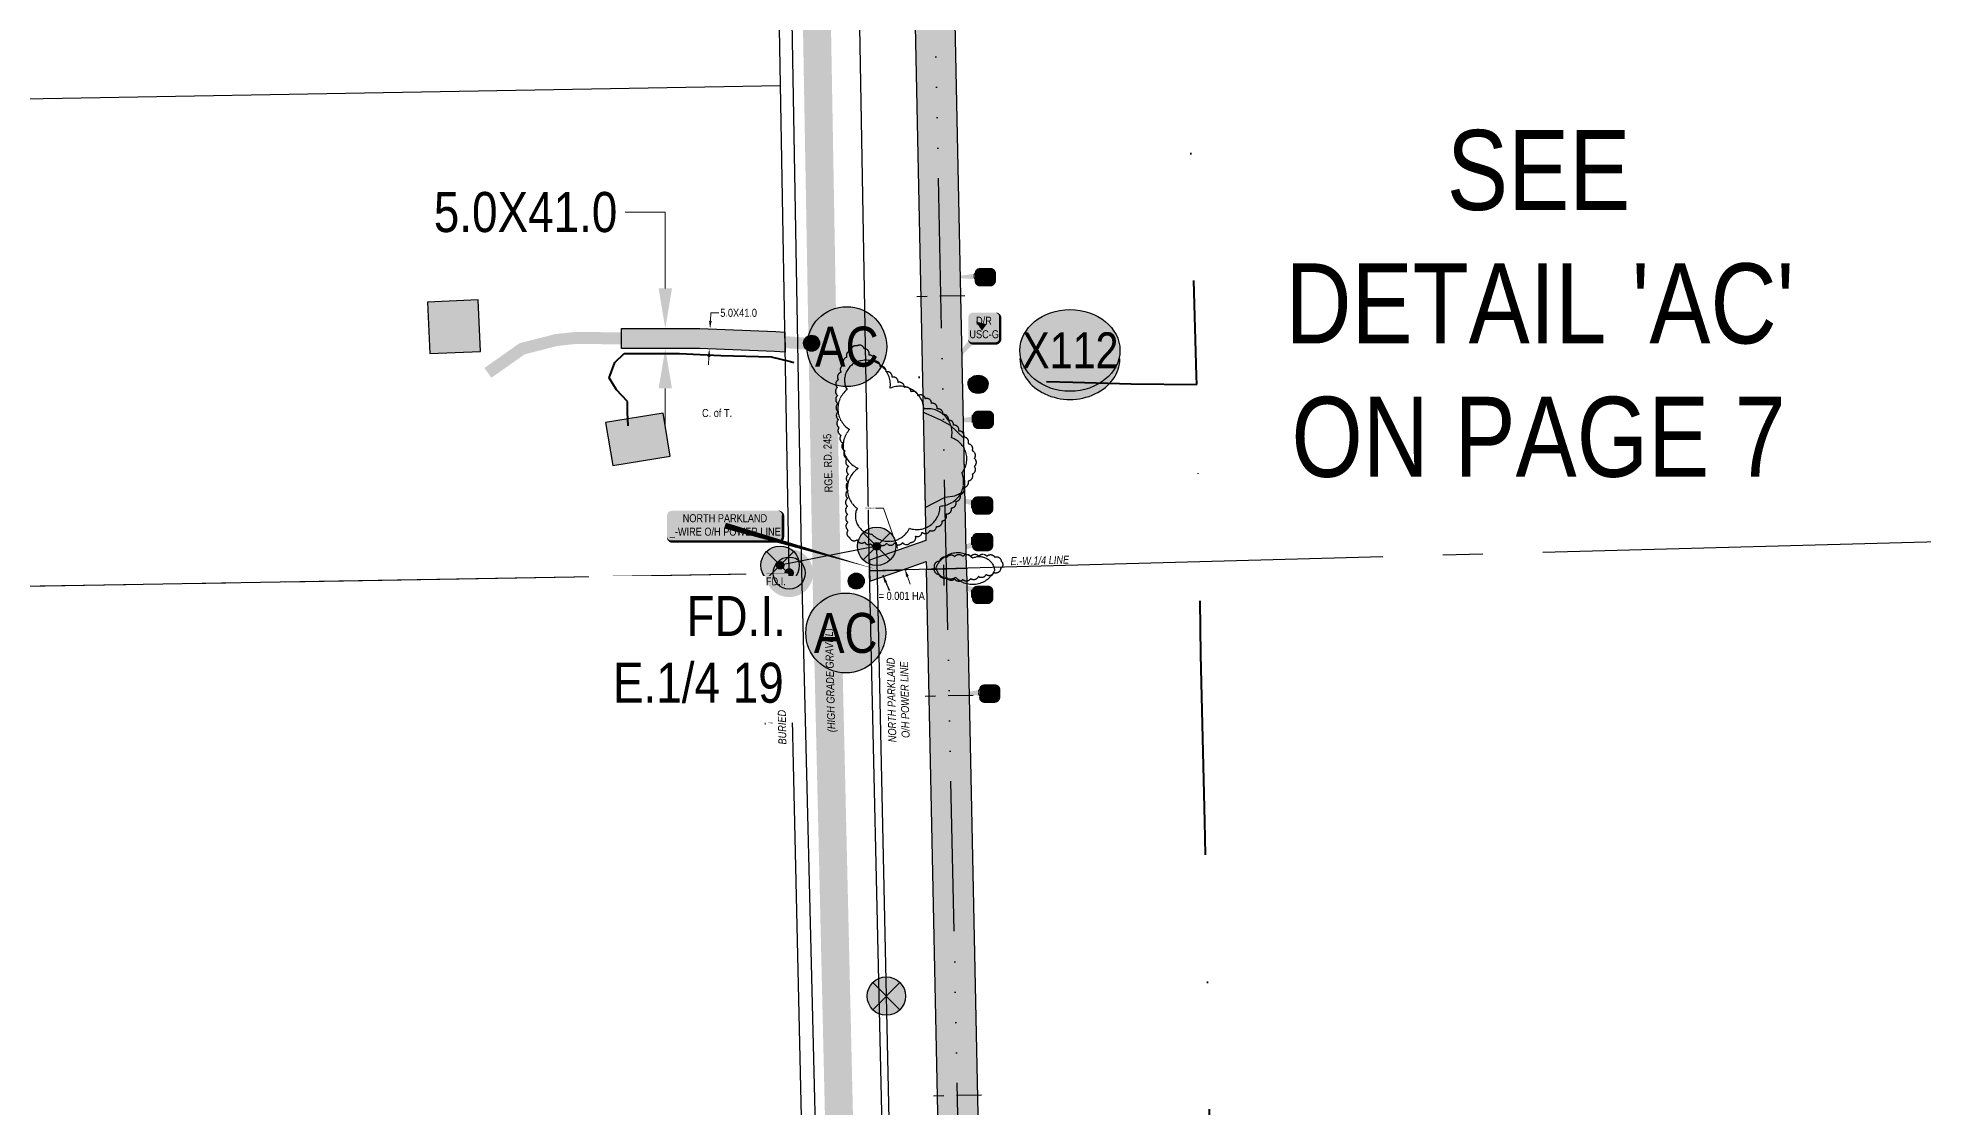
# Model space of a CAD drawing. Extents: x 88833 to 97610, y 5963373 to 5974710.
# Drawn here: x 95418.9 to 95890, y 5965783.2 to 5966050.5 of the extents above; entities that cross this region are included whole.
import ezdxf
from ezdxf.enums import TextEntityAlignment as Align

# ---------------------------------------------------------------- set-up
doc = ezdxf.new("R2010")
doc.units = 0
doc.header["$LTSCALE"] = 5
doc.header["$PDSIZE"] = 5
for name, pattern in [('0', [1, 1, 0]), ('COOP2', [10, 5, -1, 0, -1, 0, -1, 0, -1, 0, -1]), ('DASHDOT', [25.4, 12.7, -6.35, 0, -6.35]), ('foc-QUARTERLINE', [33, 25, -3, 2, -3]), ('foc-TIELINE', [1.875, 1.25, -0.625])]:
    doc.linetypes.add(name, pattern=pattern)
doc.layers.get('Defpoints').update_dxf_attribs({"color": 9})
for name, color, linetype in [('AS-POWER', 104, 'foc-POWER'), ('AS-POWER-EXISTING-PP', 72, 'Continuous'), ('AS-POWER-EXISTING-PP-1000', 72, 'Continuous'), ('AS-POWER-T-1000', 104, 'Continuous'), ('AS-RESIDENCE', 14, 'Continuous'), ('AS-ROADS', 254, 'Continuous'), ('AS-TELEPHONE', 224, 'foc-TEL'), ('AS-TELEPHONE-T-1000', 224, 'Continuous'), ('CG-NOTES', 7, 'Continuous'), ('CG-NOTES-1000', 7, 'Continuous'), ('DETAIL-T', 7, 'Continuous'), ('L-MON', 1, 'Continuous'), ('L-MON-1000', 1, 'Continuous'), ('L-MON-T-1000', 1, 'Continuous'), ('L-QSEC', 8, 'foc-QUARTERLINE'), ('L-QSEC-1000', 8, 'foc-QUARTERLINE'), ('L-ROAD-T-1000', 7, 'Continuous'), ('L-SEC', 7, 'Continuous'), ('L-TITLEDB', 4, 'Continuous'), ('L-TITLEDB-T-1000', 4, 'Continuous'), ('P-APEX RECON PAY ITEMS-1000', 240, 'Continuous'), ('P-APEX RECON-10m BUFFER', 51, 'COOP2'), ('P-APEX RECON-URBAN', 30, 'COOP2'), ('P-APEX RECON-WORK AREA', 104, 'Continuous'), ('P-BUFFER-PURPLE', 187, 'foc-TIELINE'), ('P-CROSSINGS', 250, 'Continuous'), ('P-CROSSINGS-1000', 250, 'Continuous'), ('T-BUSH', 110, '0'), ('T-BUSH-1000', 110, '0')]:
    doc.layers.add(name, color=color, linetype=linetype)
for name, color, linetype, lineweight in [('AS-RECON EXISTING', 151, 'DASHDOT', 40), ('P-APEX RECON-TWS-T', 104, 'Continuous', 9), ('P-APEX RECON-TWS-T-1000', 104, 'Continuous', 9), ('T-TEXT-1000', 48, 'Continuous', 18)]:
    doc.layers.add(name, color=color, linetype=linetype, lineweight=lineweight)
doc.layers.add('AS-STRUCTURE', color=7, linetype='Continuous', lineweight=30, true_color=0x595959)
doc.layers.add('AS-STRUCTURE-H', color=7, linetype='Continuous', true_color=0xa8a8a8)
doc.layers.add('P-APEX RECON-TO BE BRUSHED-H', color=7, linetype='Continuous', true_color=0xafe19b)
doc.styles.add('1.8', font='ARIALN.TTF', dxfattribs={"height": 2})
doc.styles.add('100L', font='ARIALN.TTF', dxfattribs={"height": 10})
doc.styles.add('175L', font='ARIALN.TTF', dxfattribs={"height": 2})
doc.styles.add('80', font='ARIALN.TTF', dxfattribs={"height": 10})
doc.styles.add('80CG', font='ARIALN.TTF', dxfattribs={"height": 10})
doc.styles.add('80L', font='ARIALN.TTF', dxfattribs={"height": 10})
doc.styles.add('80LS', font='ARIALNI.TTF', dxfattribs={"height": 10})
doc.styles.add('Crossing', font='ARIALN.TTF', dxfattribs={"height": 10})
doc.styles.add('foc-LtypeFont', font='ARIALN.TTF', dxfattribs={"height": 7.35})
doc.linetypes.add('foc-POWER', pattern='A,6,-1,["P",foc-LtypeFont,S=0.2,R=0,X=-0.625,Y=-0.75],-1.24,4', length=12.24)
doc.linetypes.add('foc-TEL', pattern='A,2,-1,["T",foc-LtypeFont,S=0.2,R=0,X=-0.425,Y=-0.75],-1.24,8', length=12.24)
doc.dimstyles.new('Compass 1 000', dxfattribs={"dimtxt": 1.8, "dimasz": 2, "dimexe": 0.2, "dimexo": 0.0625, "dimgap": 0.5, "dimtad": 0, "dimtih": 1, "dimtoh": 1, "dimzin": 0, "dimdsep": 46, "dimtxsty": '1.8', "dimcen": 0.1, "dimse1": 1, "dimse2": 1, "dimclrd": 256, "dimclrt": 256, "dimaunit": 1, "dimadec": 4, "dimazin": 0, "dimtfac": 0.06, "dimtofl": 0, "dimtmove": 0, "dimatfit": 0, "dimfxl": 0.2, "dimtolj": 1, "dimtzin": 0, "dimlwd": -1, "dimarcsym": 0})
doc.dimstyles.new('Compass 5 000', dxfattribs={"dimscale": 5, "dimtxt": 9, "dimasz": 2, "dimexe": 0.2, "dimexo": 0.0625, "dimgap": 0.5, "dimtad": 0, "dimtih": 1, "dimtoh": 1, "dimzin": 0, "dimdsep": 46, "dimtxsty": '80CG', "dimcen": 0.1, "dimse1": 1, "dimse2": 1, "dimclrd": 256, "dimclrt": 256, "dimaunit": 1, "dimadec": 4, "dimazin": 0, "dimtfac": 0.06, "dimtofl": 0, "dimtmove": 0, "dimatfit": 1, "dimfxl": 0.2, "dimtolj": 1, "dimtzin": 0, "dimlwd": -1, "dimarcsym": 0})

# ---------------------------------------------------------------- blocks, each defined once
blk = doc.blocks.new('fdia')
at = {"color": 255, "const_width": 1}
blk.add_lwpolyline([(-0.5, 0, 1), (0.5, 0, 1)], format="xyb", close=True, dxfattribs=at)
blk = doc.blocks.new('Fdiaa')
blk.add_blockref('fdia', (0, 0))
blk = doc.blocks.new('fdib')
at = {"color": 1, "const_width": 1.6}
blk.add_lwpolyline([(-0.4, 0, 1), (0.4, 0, 1)], format="xyb", close=True, dxfattribs=at)
at = {"color": 1}
blk.add_circle((0, 0), 0.8, dxfattribs=at)
blk = doc.blocks.new('Fdibb')
blk.add_blockref('fdib', (0, 0))
blk = doc.blocks.new('fdicc')
for name in ['Fdibb', 'Fdiaa']:
    blk.add_blockref(name, (0, 0))
blk = doc.blocks.new('FDI')
blk.add_blockref('fdicc', (0, 0))
blk = doc.blocks.new('POWERPOLE')
h = blk.add_hatch(color=255)
edge = h.paths.add_edge_path()
edge.add_arc((0, 0), 0.96, 0, 360)
at = {"linetype": 'Continuous'}
for p, q in [((0.679, -0.679), (-0.679, 0.679)), ((-0.679, -0.679), (0.679, 0.679))]:
    blk.add_line(p, q, dxfattribs=at)
blk.add_circle((0, 0), 0.96, dxfattribs=at)
blk = doc.blocks.new('Access_Point')
h = blk.add_hatch(color=255)
h.dxf.hatch_style = 1
edge = h.paths.add_edge_path()
edge.add_arc((0, 0), 9.99, 0, 360)
at = {"color": 170}
blk.add_circle((0, 0), 9.99, dxfattribs=at)
at = {"color": 170, "style": '175L'}
blk.add_text('AC', height=10, dxfattribs=at).set_placement((0, 0), align=Align.MIDDLE_CENTER)
blk = doc.blocks.new('*U954')
at = {"true_color": 0xffffa8}
h = blk.add_hatch(color=51, dxfattribs=at)
edge = h.paths.add_edge_path()
edge.add_line((-6.5, -11.5), (6.5, -11.5))
edge.add_arc((6.5, -5.5), 6, 270, 360)
edge.add_line((12.5, -5.5), (12.5, 4))
edge.add_arc((6.5, 4), 6, 0, 90)
edge.add_line((6.5, 10), (-6.5, 10))
edge.add_arc((-6.5, 4), 6, 90, 180)
edge.add_line((-12.5, 4), (-12.5, -5.5))
edge.add_arc((-6.5, -5.5), 6, 180, 270)
at = {"color": 240, "flags": 128}
for points in [[(-49.2, -3.8, 0, 10, 0), (0, 0, 5, 5, 0)], [(4.3, -6.2, 0, 10, 0), (0, 0, 5, 5, 0)]]:
    blk.add_lwpolyline(points, format="xyseb", dxfattribs=at)
blk.add_lwpolyline([(-6.5, -11.5, 3, 3, 0), (6.5, -11.5, 3, 3, 0.414214), (12.5, -5.5, 3, 3, 0), (12.5, 4, 3, 0, 0.414214), (6.5, 10, 0, 0, 0), (-6.5, 10, 0, 0, 0.414214), (-12.5, 4, 0, 0, 0), (-12.5, -5.5, 0, 3, 0.414214)], format="xyseb", close=True, dxfattribs=at)
at = {"color": 4, "style": '80'}
blk.add_attdef('OTHER_001', (-14.7, -5), '', height=10, dxfattribs=at)
blk = doc.blocks.new('*U955')
at = {"true_color": 0xffffa8}
h = blk.add_hatch(color=51, dxfattribs=at)
edge = h.paths.add_edge_path()
edge.add_line((-14, -20), (14, -20))
edge.add_arc((14, -14), 6, 270, 360)
edge.add_line((20, -14), (20, 12.5))
edge.add_arc((14, 12.5), 6, 0, 90)
edge.add_line((14, 18.5), (-14, 18.5))
edge.add_arc((-14, 12.5), 6, 90, 180)
edge.add_line((-20, 12.5), (-20, -14))
edge.add_arc((-14, -14), 6, 180, 270)
at = {"color": 240, "flags": 128}
for points in [[(-56.7, -63.1, 0, 10, 0), (0, 0, 5, 5, 0)], [(-10.6, 7.5, 0, 10, 0), (0, 0, 5, 5, 0)]]:
    blk.add_lwpolyline(points, format="xyseb", dxfattribs=at)
blk.add_lwpolyline([(-14, -20, 3, 3, 0), (14, -20, 3, 3, 0.414214), (20, -14, 3, 3, 0), (20, 12.5, 3, 0, 0.414214), (14, 18.5, 0, 0, 0), (-14, 18.5, 0, 0, 0.414214), (-20, 12.5, 0, 0, 0), (-20, -14, 0, 3, 0.414214)], format="xyseb", close=True, dxfattribs=at)
at = {"color": 4, "style": '80'}
blk.add_attdef('OTHER_001', (-14.7, -5), '', height=10, dxfattribs=at)
blk = doc.blocks.new('*U1122')
h = blk.add_hatch(color=255)
edge = h.paths.add_edge_path()
edge.add_line((-66.5, -20), (66.5, -20))
edge.add_arc((66.5, -14), 6, 270, 360)
edge.add_line((72.5, -14), (72.5, 12.5))
edge.add_arc((66.5, 12.5), 6, 0, 90)
edge.add_line((66.5, 18.5), (-66.5, 18.5))
edge.add_arc((-66.5, 12.5), 6, 90, 180)
edge.add_line((-72.5, 12.5), (-72.5, -14))
edge.add_arc((-66.5, -14), 6, 180, 270)
at = {"color": 104, "flags": 128}
blk.add_lwpolyline([(-66.5, -20, 3, 3, 0), (66.5, -20, 3, 3, 0.414214), (72.5, -14, 3, 3, 0), (72.5, 12.5, 3, 0, 0.414214), (66.5, 18.5, 0, 0, 0), (-66.5, 18.5, 0, 0, 0.414214), (-72.5, 12.5, 0, 0, 0), (-72.5, -14, 0, 3, 0.414214)], format="xyseb", close=True, dxfattribs=at)
blk.add_lwpolyline([(189.2, -54.7, 0, 7.5, 0), (0, 0, 0, 0, 0)], format="xyseb", dxfattribs=at)
at = {"color": 104, "style": '80'}
blk.add_attdef('ENTER_TEXT_001', (-26.8, -4.9), '', height=10, dxfattribs=at)
blk = doc.blocks.new('*D1121')
at = {"layer": 'Defpoints', "color": 0, "transparency": 16777216}
for p in [(95575.69, 5965977.87), (95583.22, 5965977.87), (95583.22, 5965972.87)]:
    blk.add_point(p, dxfattribs=at)
at = {"layer": 'P-APEX RECON-TWS-T', "transparency": 16777216}
for p, q in [((95565.69, 5966006.89), (95575.69, 5966006.89)), ((95575.69, 5966006.89), (95575.69, 5965997.87)), ((95575.69, 5965987.87), (95575.69, 5965997.87)), ((95575.69, 5965962.87), (95575.69, 5965952.87))]:
    blk.add_line(p, q, dxfattribs=at)
for points in [[(95574.02, 5965987.87), (95577.35, 5965987.87), (95575.69, 5965977.87)], [(95574.02, 5965962.87), (95577.35, 5965962.87), (95575.69, 5965972.87)]]:
    blk.add_solid(points, dxfattribs=at)
at = {"layer": 'P-APEX RECON-TWS-T', "transparency": 16777216, "insert": (95540.77, 5966006.89), "char_height": 10, "attachment_point": 5, "style": '80CG', "bg_fill": 3, "box_fill_scale": 1.1, "bg_fill_color": 256, "bg_fill_true_color": 13158600, "bg_fill_transparency": 0}
blk.add_mtext('\\A1;5.0X41.0', dxfattribs=at)
blk = doc.blocks.new('xing2')
h = blk.add_hatch(color=50)
h.dxf.hatch_style = 1
edge = h.paths.add_edge_path()
edge.add_ellipse((0, 0), major_axis=(-12.5, 0), ratio=0.816297, start_angle=0, end_angle=360)
h = blk.add_hatch(color=250)
h.dxf.hatch_style = 1
edge = h.paths.add_edge_path()
edge.add_ellipse((0, -2.05), major_axis=(-12.5, 0), ratio=0.816297, start_angle=0, end_angle=180)
edge.add_line((12.5, -2.05), (12.5, 0))
edge.add_ellipse((0, 0), major_axis=(-12.5, 0), ratio=0.816297, start_angle=0, end_angle=180, ccw=False)
edge.add_line((-12.5, 0), (-12.5, -2.05))
at = {"color": 250}
blk.add_ellipse((0, 0), major_axis=(-12.5, 0), ratio=0.816297, dxfattribs=at)
blk.add_ellipse((0, -2.05), major_axis=(-12.5, 0), ratio=0.816297, start_param=0, end_param=3.141593, dxfattribs=at)
at = {"color": 250, "style": 'Crossing'}
blk.add_attdef('CROSSING', text='', height=9, dxfattribs=at).set_placement((0.09, 0.02), align=Align.MIDDLE_CENTER)
at = {"color": 250, "style": 'Crossing', "flags": 1}
for tag, p in [('OWNER', (0.09, -12.49)), ('DESCRIPTION', (0.09, -25.77)), ('LOCATION', (0.09, -39.3)), ('DWG_REF', (0.09, -52.84))]:
    blk.add_attdef(tag, text='', height=9, dxfattribs=at).set_placement(p, align=Align.MIDDLE_CENTER)
blk = doc.blocks.new('*D1214')
at = {"layer": 'Defpoints', "color": 0, "transparency": 16777216}
for p in [(95585.88, 5965977.81), (95586.87, 5965977.77), (95585.68, 5965972.81)]:
    blk.add_point(p, dxfattribs=at)
at = {"layer": 'P-APEX RECON-TWS-T-1000', "transparency": 16777216}
for p, q in [((95586.95, 5965979.76), (95587.03, 5965981.76)), ((95587.03, 5965981.76), (95589.03, 5965981.76)), ((95586.59, 5965970.78), (95586.51, 5965968.78))]:
    blk.add_line(p, q, dxfattribs=at)
for points in [[(95586.62, 5965979.78), (95587.28, 5965979.75), (95586.87, 5965977.77)], [(95586.26, 5965970.79), (95586.92, 5965970.76), (95586.67, 5965972.77)]]:
    blk.add_solid(points, dxfattribs=at)
at = {"layer": 'P-APEX RECON-TWS-T-1000', "transparency": 16777216, "insert": (95594.01, 5965981.76), "char_height": 2, "attachment_point": 5, "style": '1.8'}
blk.add_mtext('\\A1;5.0X41.0', dxfattribs=at)
blk = doc.blocks.new('*D1215')
at = {"layer": 'Defpoints', "color": 0, "transparency": 16777216}
for p in [(95636.83, 5965923.5), (95633.89, 5965922.48), (95638.48, 5965918.79)]:
    blk.add_point(p, dxfattribs=at)
at = {"layer": 'P-APEX RECON-TWS-T-1000', "transparency": 16777216}
for p, q in [((95630.23, 5965932.95), (95628.23, 5965932.95)), ((95633.23, 5965924.36), (95630.23, 5965932.95)), ((95636.2, 5965915.87), (95636.86, 5965913.98))]:
    blk.add_line(p, q, dxfattribs=at)
for points in [[(95633.55, 5965924.47), (95632.92, 5965924.25), (95633.89, 5965922.48)], [(95636.51, 5965915.98), (95635.88, 5965915.76), (95635.54, 5965917.76)]]:
    blk.add_solid(points, dxfattribs=at)
at = {"layer": 'P-APEX RECON-TWS-T-1000', "transparency": 16777216, "insert": (95626.84, 5965932.95), "char_height": 2, "attachment_point": 5, "style": '1.8', "bg_fill": 3, "box_fill_scale": 1.1, "bg_fill_color": 256, "bg_fill_true_color": 13158600, "bg_fill_transparency": 0}
blk.add_mtext('\\A1;{\\H0.2x;5.0X15.0}', dxfattribs=at)
blk = doc.blocks.new('*U1216')
at = {"true_color": 0xffffa8}
h = blk.add_hatch(color=51, dxfattribs=at)
edge = h.paths.add_edge_path()
edge.add_line((-6.5, -11.5), (6.5, -11.5))
edge.add_arc((6.5, -5.5), 6, 270, 360)
edge.add_line((12.5, -5.5), (12.5, 4))
edge.add_arc((6.5, 4), 6, 0, 90)
edge.add_line((6.5, 10), (-6.5, 10))
edge.add_arc((-6.5, 4), 6, 90, 180)
edge.add_line((-12.5, 4), (-12.5, -5.5))
edge.add_arc((-6.5, -5.5), 6, 180, 270)
at = {"color": 240, "flags": 128}
for points in [[(-46.6, 9, 0, 10, 0), (0, 0, 5, 5, 0)], [(4.3, -6.2, 0, 10, 0), (0, 0, 5, 5, 0)]]:
    blk.add_lwpolyline(points, format="xyseb", dxfattribs=at)
blk.add_lwpolyline([(-6.5, -11.5, 3, 3, 0), (6.5, -11.5, 3, 3, 0.414214), (12.5, -5.5, 3, 3, 0), (12.5, 4, 3, 0, 0.414214), (6.5, 10, 0, 0, 0), (-6.5, 10, 0, 0, 0.414214), (-12.5, 4, 0, 0, 0), (-12.5, -5.5, 0, 3, 0.414214)], format="xyseb", close=True, dxfattribs=at)
at = {"color": 4, "style": '80'}
blk.add_attdef('OTHER_001', (-14.7, -5), '', height=10, dxfattribs=at)
blk = doc.blocks.new('*U1217')
at = {"true_color": 0xffffa8}
h = blk.add_hatch(color=51, dxfattribs=at)
edge = h.paths.add_edge_path()
edge.add_line((-6.5, -11.5), (6.5, -11.5))
edge.add_arc((6.5, -5.5), 6, 270, 360)
edge.add_line((12.5, -5.5), (12.5, 4))
edge.add_arc((6.5, 4), 6, 0, 90)
edge.add_line((6.5, 10), (-6.5, 10))
edge.add_arc((-6.5, 4), 6, 90, 180)
edge.add_line((-12.5, 4), (-12.5, -5.5))
edge.add_arc((-6.5, -5.5), 6, 180, 270)
at = {"color": 240, "flags": 128}
for points in [[(-45.2, -17.8, 0, 10, 0), (0, 0, 5, 5, 0)], [(4.3, -6.2, 0, 10, 0), (0, 0, 5, 5, 0)]]:
    blk.add_lwpolyline(points, format="xyseb", dxfattribs=at)
blk.add_lwpolyline([(-6.5, -11.5, 3, 3, 0), (6.5, -11.5, 3, 3, 0.414214), (12.5, -5.5, 3, 3, 0), (12.5, 4, 3, 0, 0.414214), (6.5, 10, 0, 0, 0), (-6.5, 10, 0, 0, 0.414214), (-12.5, 4, 0, 0, 0), (-12.5, -5.5, 0, 3, 0.414214)], format="xyseb", close=True, dxfattribs=at)
at = {"color": 4, "style": '80'}
blk.add_attdef('OTHER_001', (-14.7, -5), '', height=10, dxfattribs=at)
blk = doc.blocks.new('*U1218')
at = {"true_color": 0xffffa8}
h = blk.add_hatch(color=51, dxfattribs=at)
edge = h.paths.add_edge_path()
edge.add_line((-6.5, -11.5), (6.5, -11.5))
edge.add_arc((6.5, -5.5), 6, 270, 360)
edge.add_line((12.5, -5.5), (12.5, 4))
edge.add_arc((6.5, 4), 6, 0, 90)
edge.add_line((6.5, 10), (-6.5, 10))
edge.add_arc((-6.5, 4), 6, 90, 180)
edge.add_line((-12.5, 4), (-12.5, -5.5))
edge.add_arc((-6.5, -5.5), 6, 180, 270)
at = {"color": 240, "flags": 128}
for points in [[(-44.4, 17.3, 0, 10, 0), (0, 0, 5, 5, 0)], [(4.3, -6.2, 0, 10, 0), (0, 0, 5, 5, 0)]]:
    blk.add_lwpolyline(points, format="xyseb", dxfattribs=at)
blk.add_lwpolyline([(-6.5, -11.5, 3, 3, 0), (6.5, -11.5, 3, 3, 0.414214), (12.5, -5.5, 3, 3, 0), (12.5, 4, 3, 0, 0.414214), (6.5, 10, 0, 0, 0), (-6.5, 10, 0, 0, 0.414214), (-12.5, 4, 0, 0, 0), (-12.5, -5.5, 0, 3, 0.414214)], format="xyseb", close=True, dxfattribs=at)
at = {"color": 4, "style": '80'}
blk.add_attdef('OTHER_001', (-14.7, -5), '', height=10, dxfattribs=at)
blk = doc.blocks.new('*U1219')
at = {"true_color": 0xffffa8}
h = blk.add_hatch(color=51, dxfattribs=at)
edge = h.paths.add_edge_path()
edge.add_line((-6.5, -11.5), (6.5, -11.5))
edge.add_arc((6.5, -5.5), 6, 270, 360)
edge.add_line((12.5, -5.5), (12.5, 4))
edge.add_arc((6.5, 4), 6, 0, 90)
edge.add_line((6.5, 10), (-6.5, 10))
edge.add_arc((-6.5, 4), 6, 90, 180)
edge.add_line((-12.5, 4), (-12.5, -5.5))
edge.add_arc((-6.5, -5.5), 6, 180, 270)
at = {"color": 240, "flags": 128}
for points in [[(-42.6, -1.6, 0, 10, 0), (0, 0, 5, 5, 0)], [(4.3, -6.2, 0, 10, 0), (0, 0, 5, 5, 0)]]:
    blk.add_lwpolyline(points, format="xyseb", dxfattribs=at)
blk.add_lwpolyline([(-6.5, -11.5, 3, 3, 0), (6.5, -11.5, 3, 3, 0.414214), (12.5, -5.5, 3, 3, 0), (12.5, 4, 3, 0, 0.414214), (6.5, 10, 0, 0, 0), (-6.5, 10, 0, 0, 0.414214), (-12.5, 4, 0, 0, 0), (-12.5, -5.5, 0, 3, 0.414214)], format="xyseb", close=True, dxfattribs=at)
at = {"color": 4, "style": '80'}
blk.add_attdef('OTHER_001', (-14.7, -5), '', height=10, dxfattribs=at)

msp = doc.modelspace()

# ---------------------------------------------------------------- hatches: boundary and pattern name
at = {"layer": 'AS-STRUCTURE-H'}
h = msp.add_hatch(color=256, dxfattribs=at)
h.dxf.hatch_style = 1
h.paths.add_polyline_path([(95516.812, 5965971.569), (95529.514, 5965972.13), (95528.945, 5965985.023), (95516.243, 5965984.462)])
h = msp.add_hatch(color=256, dxfattribs=at)
h.dxf.hatch_style = 1
h.paths.add_polyline_path([(95560.774, 5965954.37), (95562.545, 5965943.596), (95576.94, 5965945.962), (95575.169, 5965956.736)])
at = {"layer": 'P-APEX RECON-10m BUFFER', "transparency": 33554687}
h = msp.add_hatch(color=256, dxfattribs=at)
h.dxf.hatch_style = 1
h.paths.add_polyline_path([(95650.942, 5965917.939), (95642.918, 5966302.788), (95647.879, 5966302.879), (95647.514, 5966322.86), (95642.519, 5966322.769), (95641.948, 5966354.02), (95646.943, 5966354.111), (95646.578, 5966374.092), (95641.583, 5966374.001), (95636.249, 5966665.888), (95690.062, 5966667.138), (95710.04, 5966667.602), (95709.576, 5966687.58), (95689.597, 5966687.116), (95689.829, 5966677.127), (95636.064, 5966675.878), (95635.75, 5966692.47), (95640.744, 5966692.563), (95640.369, 5966712.544), (95635.374, 5966712.45), (95634.979, 5966734.566), (95624.989, 5966734.362), (95625.384, 5966712.263), (95620.389, 5966712.169), (95620.764, 5966692.188), (95625.759, 5966692.282), (95626.168, 5966670.676), (95631.593, 5966373.818), (95626.597, 5966373.727), (95626.963, 5966353.746), (95631.958, 5966353.838), (95632.529, 5966322.586), (95627.534, 5966322.495), (95627.899, 5966302.514), (95632.927, 5966302.606), (95640.803, 5965924.89), (95626.686, 5965919.96), (95626.74, 5965917.279), (95634.791, 5965917.498), (95640.913, 5965919.636), (95640.954, 5965917.666)])
h = msp.add_hatch(color=256, dxfattribs=at)
h.dxf.hatch_style = 1
h.paths.add_polyline_path([(95605.654, 5965971.936), (95602.994, 5965972.122), (95584.201, 5965972.873), (95564.723, 5965972.873), (95564.723, 5965977.869), (95584.301, 5965977.869), (95603.268, 5965977.111), (95605.565, 5965976.95)])
h = msp.add_hatch(color=256, dxfattribs=at)
h.dxf.hatch_style = 1
h.paths.add_polyline_path([(95626.74, 5965917.279), (95626.791, 5965914.705), (95634.791, 5965917.498)])
h = msp.add_hatch(color=256, dxfattribs=at)
h.dxf.hatch_style = 1
h.paths.add_polyline_path([(95826.472, 5965439.481), (95660.985, 5965436.317), (95650.942, 5965917.939), (95640.954, 5965917.666), (95651.029, 5965434.489), (95637.718, 5965433.941), (95637.832, 5965428.945), (95651.133, 5965429.493), (95651.203, 5965426.136), (95816.845, 5965429.303), (95823.503, 5965249.331), (95813.517, 5965248.972), (95814.008, 5965235.344), (95704.612, 5965175.802), (95657.998, 5965168.04), (95651.721, 5965172.053), (95648.221, 5965217.131), (95642.605, 5965218.933), (95642.725, 5965213.647), (95643.5, 5965213.399), (95646.932, 5965169.184), (95656.925, 5965162.796), (95691.204, 5965168.504), (95657.051, 5965149.915), (95657.8, 5965116.812), (95667.789, 5965117.061), (95667.785, 5965117.254), (95667.178, 5965144.051), (95819.118, 5965226.749), (95824.338, 5965226.937), (95834.325, 5965227.296), (95833.967, 5965234.831), (95833.638, 5965242.919)])
at = {"layer": 'P-APEX RECON-TO BE BRUSHED-H', "transparency": 33554687}
h = msp.add_hatch(color=256, dxfattribs=at)
h.dxf.hatch_style = 1
h.paths.add_polyline_path([(95646.985, 5965953.639), (95644.545, 5965954.905), (95640.821, 5965956.645), (95640.134, 5965956.966), (95640.633, 5965933.08), (95645.607, 5965935.73), (95648.054, 5965936.056), (95650.54, 5965937.237), (95650.265, 5965950.45)])
h = msp.add_hatch(color=256, dxfattribs=at)
h.dxf.hatch_style = 1
h.paths.add_polyline_path([(95651.012, 5965914.615), (95650.868, 5965921.491), (95649.757, 5965921.491), (95646.84, 5965921.436), (95645.822, 5965921.216), (95644.447, 5965920.583), (95643.401, 5965919.786), (95642.411, 5965918.466), (95642.328, 5965917.614), (95642.383, 5965917.119), (95642.768, 5965916.514), (95644.034, 5965915.689), (95645.299, 5965915.167), (95647.445, 5965914.727), (95649.041, 5965914.424)])

# ---------------------------------------------------------------- linework, layer by layer
at = {"layer": 'AS-POWER', "flags": 128}
msp.add_lwpolyline([(95670.48, 5963906.93), (95661.89, 5964312.51), (95660.714, 5964360.9), (95658.448, 5964476.182), (95656.171, 5964588.887), (95654.817, 5964658.526), (95653.33, 5964705.27), (95648.442, 5964937.912), (95646.214, 5965056.464), (95644.6, 5965178.41), (95630.93, 5965811), (95628.514, 5965923.427), (95604.373, 5965918.694)], dxfattribs=at)
at = {"layer": 'AS-RECON EXISTING', "flags": 128}
for points in [[(95566.41, 5965953.544), (95566.262, 5965956.921), (95566.275, 5965959.608), (95563.5, 5965962.542), (95561.697, 5965965.552), (95563.064, 5965969.365), (95565.426, 5965971.638), (95579.234, 5965971.589), (95589.597, 5965971.146), (95602.162, 5965970.784), (95606.931, 5965969.599), (95612.674, 5965967.755), (95620.658, 5965966.786), (95624.601, 5965966.083), (95626.701, 5965966.181), (95633.675, 5965965.983), (95644.051, 5965965.482), (95653.761, 5965965.012), (95677.514, 5965964.441), (95692.128, 5965963.985), (95708.473, 5965963.853), (95708.433, 5965966.047), (95707.531, 5965999.558), (95706.714, 5966036.726), (95706.731, 5966060.289), (95705.573, 5966093.355), (95704.775, 5966114.209), (95704.385, 5966142.257), (95703.95, 5966176.504), (95702.925, 5966223.446), (95702.342, 5966255.937), (95702.076, 5966285.42), (95701.382, 5966310.647), (95700.934, 5966333.265), (95700.733, 5966350.129), (95700.014, 5966371.655), (95699.335, 5966405.644), (95698.475, 5966458.094), (95697.68, 5966496.269), (95697.193, 5966531.173), (95696.579, 5966587.231), (95695.983, 5966614.231), (95695.438, 5966645.28), (95695.021, 5966670.455), (95694.846, 5966673.639), (95694.671, 5966677.425)], [(95664.783, 5965292.476), (95664.147, 5965289.231), (95664.535, 5965285.519), (95668.001, 5965270.091), (95668.698, 5965252.471), (95669.722, 5965249.847), (95671.941, 5965248.159), (95683.012, 5965237.982), (95687.368, 5965235.578), (95689.044, 5965234.19), (95701.972, 5965232.959), (95720.736, 5965232.459), (95742.39, 5965233.529), (95764.525, 5965234.463), (95785.144, 5965235.202), (95821.917, 5965236.813), (95823.689, 5965236.955), (95824.317, 5965241.678), (95823.503, 5965249.331), (95821.899, 5965278.546), (95818.405, 5965330.697), (95817.176, 5965353.995), (95815.643, 5965392.928), (95814.132, 5965423.886), (95811.089, 5965434.454), (95807.416, 5965442.943), (95801.632, 5965452.168), (95792.084, 5965454.381), (95754.582, 5965457.547), (95734.733, 5965458.888), (95722.229, 5965460.727), (95718.159, 5965463.979), (95716.143, 5965467.231), (95716.634, 5965477.68), (95717.564, 5965527.013), (95716.552, 5965573.916), (95715.148, 5965642.648), (95713.624, 5965697.283), (95712.013, 5965763.308), (95710.877, 5965830.12), (95710.506, 5965854.604), (95709.546, 5965896.311), (95709.082, 5965931.617), (95708.714, 5965945.938), (95708.502, 5965963.01), (95708.473, 5965963.853)]]:
    msp.add_lwpolyline(points, dxfattribs=at)
at = {"layer": 'AS-ROADS', "const_width": 7, "flags": 128}
msp.add_lwpolyline([(95670.906, 5963393.096), (95651.052, 5964316.405), (95634.466, 5965117.395), (95616.088, 5965910.258), (95601.476, 5966746.266), (95571.822, 5967965.841), (95524.575, 5970082.852)], dxfattribs=at)
at = {"layer": 'AS-ROADS', "flags": 128}
msp.add_lwpolyline([(95531.36, 5965966.765, 2.998, 2.998, 0), (95539.902, 5965972.785, 2.998, 2.998, 0), (95548.444, 5965974.974, 2.998, 2.998, 0), (95553.591, 5965975.521, 2.998, 2.998, 0), (95564.723, 5965975.371, 2.998, 2.998, 0), (95584.251, 5965975.371, 2.998, 2.998, 0), (95603.131, 5965974.616, 2.998, 2.998, 0), (95613.92, 5965973.862, 0, 0, 0)], format="xyseb", dxfattribs=at)
at = {"layer": 'AS-STRUCTURE'}
msp.add_lwpolyline([(95516.812, 5965971.569), (95529.514, 5965972.13), (95528.945, 5965985.023), (95516.243, 5965984.462)], close=True, dxfattribs=at)
at = {"layer": 'AS-TELEPHONE', "flags": 128}
msp.add_lwpolyline([(95631.684, 5964941.364), (95632.04, 5964988.804), (95629.076, 5965053.086), (95629.381, 5965094.125), (95629.403, 5965121.794), (95609.784, 5965917.258), (95594.983, 5966760.026), (95594.78, 5966783.931), (95593.041, 5966838.417), (95591.969, 5966873.592), (95590.964, 5966921.305), (95561.862, 5967934.43)], dxfattribs=at)
at = {"layer": 'L-QSEC', "flags": 128}
for points in [[(97239.398, 5965961.234), (95626.733, 5965917.279)], [(93996.099, 5965889.124), (95606.636, 5965916.731)]]:
    msp.add_lwpolyline(points, dxfattribs=at)
at = {"layer": 'L-SEC', "flags": 128}
for points in [[(95606.636, 5965916.731), (95592.107, 5966733.691)], [(95626.737, 5965917.088), (95612.208, 5966734.048)], [(95624.834, 5965116.07), (95606.636, 5965916.731)], [(95644.933, 5965116.527), (95626.735, 5965917.188)]]:
    msp.add_lwpolyline(points, dxfattribs=at)
at = {"layer": 'L-TITLEDB', "flags": 128}
msp.add_lwpolyline([(95604.47, 5966038.499), (95330.421, 5966033.67), (95332.603, 5965912.034), (95606.636, 5965916.731)], dxfattribs=at)
at = {"layer": 'P-APEX RECON-TO BE BRUSHED-H'}
msp.add_line((95645.183, 5965918.804), (95645.306, 5965913.64), dxfattribs=at)
at = {"layer": 'P-APEX RECON-TO BE BRUSHED-H', "flags": 128}
msp.add_lwpolyline([(95646.985, 5965953.639), (95644.545, 5965954.905), (95640.821, 5965956.645), (95640.134, 5965956.966), (95640.633, 5965933.08), (95645.607, 5965935.73), (95648.054, 5965936.056), (95650.54, 5965937.237), (95650.265, 5965950.45)], close=True, dxfattribs=at)
at = {"layer": 'P-APEX RECON-WORK AREA', "flags": 128}
for points in [[(95632.927, 5966302.606), (95640.803, 5965924.89), (95626.686, 5965919.96), (95626.74, 5965917.279), (95634.791, 5965917.498), (95640.913, 5965919.636), (95640.954, 5965917.666), (95650.942, 5965917.939), (95642.918, 5966302.788)], [(95823.503, 5965249.331), (95816.845, 5965429.303), (95651.203, 5965426.136), (95651.133, 5965429.493), (95637.832, 5965428.945), (95637.718, 5965433.941), (95651.029, 5965434.489), (95640.954, 5965917.666), (95650.942, 5965917.939), (95660.985, 5965436.317), (95826.472, 5965439.481), (95833.638, 5965242.919)]]:
    msp.add_lwpolyline(points, dxfattribs=at)
for points in [[(95605.654, 5965971.936), (95602.994, 5965972.122), (95584.201, 5965972.873), (95564.723, 5965972.873), (95564.723, 5965977.869), (95584.301, 5965977.869), (95603.268, 5965977.111), (95605.565, 5965976.95)], [(95626.74, 5965917.279), (95626.791, 5965914.705), (95634.791, 5965917.498)]]:
    msp.add_lwpolyline(points, close=True, dxfattribs=at)
at = {"layer": 'P-BUFFER-PURPLE'}
for p, q in [((95650.521, 5965986.059), (95638.534, 5965985.809)), ((95652.605, 5965886.16), (95640.617, 5965885.91)), ((95654.688, 5965786.262), (95642.7, 5965786.012))]:
    msp.add_line(p, q, dxfattribs=at)
at = {"layer": 'T-BUSH', "flags": 128}
for points in [[(95627.311, 5965926.448, 0.5205671), (95636.728, 5965927.923, 0.5205671), (95644.329, 5965933.487, 0.5205671), (95649.814, 5965941.79, 0.5205671), (95647.224, 5965950.548, 0.5205671), (95640.292, 5965957.733, 0.5205671), (95631.865, 5965962.931, 0.5205671), (95624.647, 5965969.8, 0.5205671), (95621.09, 5965962.57, 0.5205671), (95621.723, 5965952.621, 0.5205671), (95623.901, 5965942.901, 0.5205671), (95623.621, 5965932.914, 0.5205671)], [(95643.378, 5965918.091, -0.5205671), (95652.522, 5965920.507, -0.5205671), (95657.962, 5965917.397, -0.5205671), (95648.25, 5965915.591, -0.5205671)]]:
    msp.add_lwpolyline(points, format="xyb", close=True, dxfattribs=at)
at = {"layer": 'T-BUSH'}
msp.add_point((95646.493, 5965915.117), dxfattribs=at)
at = {"layer": 'T-BUSH-1000', "flags": 128}
for points in [[(95626.997, 5965924.036, 0.5205671), (95628.994, 5965924.11, 0.5205671), (95630.991, 5965924.184, 0.5205671), (95632.988, 5965924.258, 0.5205671), (95634.985, 5965924.332, 0.5205671), (95636.982, 5965924.406, 0.5205671), (95638.227, 5965925.942, 0.5205671), (95639.846, 5965926.926, 0.5205671), (95641.796, 5965927.364, 0.5205671), (95643.484, 5965928.391, 0.5205671), (95644.873, 5965929.78, 0.5205671), (95645.864, 5965931.513, 0.5205671), (95647.161, 5965933.022, 0.5205671), (95648.31, 5965934.657, 0.5205671), (95649.327, 5965936.376, 0.5205671), (95650.237, 5965938.152, 0.5205671), (95651.389, 5965939.785, 0.5205671), (95652.421, 5965941.495, 0.5205671), (95652.903, 5965943.42, 0.5205671), (95652.922, 5965945.383, 0.5205671), (95652.379, 5965947.289, 0.5205671), (95651.404, 5965949.026, 0.5205671), (95650.31, 5965950.698, 0.5205671), (95649.03, 5965952.23, 0.5205671), (95647.694, 5965953.691, 0.5205671), (95646.433, 5965954.888, 0.5205671), (95645.064, 5965956.344, 0.5205671), (95643.631, 5965957.737, 0.5205671), (95642.226, 5965959.152, 0.5205671), (95640.678, 5965960.294, 0.5205671), (95638.831, 5965961.058, 0.5205671), (95637.093, 5965962.027, 0.5205671), (95635.421, 5965963.122, 0.5205671), (95633.862, 5965964.365, 0.5205671), (95632.367, 5965965.691, 0.5205671), (95630.872, 5965967.017, 0.5205671), (95629.377, 5965968.343, 0.5205671), (95627.882, 5965969.669, 0.5205671), (95626.601, 5965971.193, 0.5205671), (95625.392, 5965972.785, 0.5205671), (95623.546, 5965973.485, 0.5205671), (95622.084, 5965972.279, 0.5205671), (95621.008, 5965970.65, 0.5205671), (95620.314, 5965968.776, 0.5205671), (95619.62, 5965966.902, 0.5205671), (95618.926, 5965965.028, 0.5205671), (95618.67, 5965963.084, 0.5205671), (95618.747, 5965961.087, 0.5205671), (95618.823, 5965959.09, 0.5205671), (95618.899, 5965957.093, 0.5205671), (95618.976, 5965955.096, 0.5205671), (95619.128, 5965953.11, 0.5205671), (95619.613, 5965951.171, 0.5205671), (95620.098, 5965949.233, 0.5205671), (95620.583, 5965947.294, 0.5205671), (95621.068, 5965945.355, 0.5205671), (95621.518, 5965943.413, 0.5205671), (95621.457, 5965941.415, 0.5205671), (95621.396, 5965939.418, 0.5205671), (95621.334, 5965937.42, 0.5205671), (95621.273, 5965935.423, 0.5205671), (95621.212, 5965933.425, 0.5205671), (95621.261, 5965931.428, 0.5205671), (95621.314, 5965929.43, 0.5205671), (95621.367, 5965927.432, 0.5205671), (95621.704, 5965925.65, 0.5205671), (95623.615, 5965925.067, 0.5205671), (95625.527, 5965924.485, 0.5205671)], [(95642.991, 5965918.241, -0.5205671), (95644.307, 5965919.723, -0.5205671), (95646.062, 5965920.654, -0.5205671), (95648.041, 5965920.859, -0.5205671), (95650.039, 5965920.891, -0.5205671), (95652.038, 5965920.898, -0.5205671), (95654.036, 5965920.934, -0.5205671), (95656.034, 5965920.939, -0.5205671), (95658.011, 5965920.693, -0.5205671), (95659.623, 5965919.69, -0.5205671), (95659.47, 5965917.853, -0.5205671), (95657.767, 5965916.84, -0.5205671), (95655.834, 5965916.383, -0.5205671), (95653.901, 5965915.883, -0.5205671), (95651.975, 5965915.348, -0.5205671), (95649.993, 5965915.119, -0.5205671), (95648.017, 5965915.229, -0.5205671), (95646.058, 5965915.623, -0.5205671), (95644.191, 5965916.302, -0.5205671)]]:
    msp.add_lwpolyline(points, format="xyb", close=True, dxfattribs=at)

# ---------------------------------------------------------------- block references
at = {"layer": 'AS-POWER-EXISTING-PP', "xscale": 4.996022535000006, "yscale": 4.996022535000006, "zscale": 4.996022535000006}
msp.add_blockref('POWERPOLE', (95630.93, 5965811), dxfattribs=at)
at = {"layer": 'AS-POWER-EXISTING-PP-1000', "color": 6, "xscale": 0.9992045070000001, "yscale": 0.9992045070000001, "zscale": 0.9992045070000001}
msp.add_blockref('POWERPOLE', (95628.514, 5965923.427), dxfattribs=at)
at = {"layer": 'AS-POWER-T-1000'}
ref = msp.add_blockref('*U1122', (95590.612, 5965928.604), dxfattribs=dict(at, xscale=0.1998409014, yscale=0.1998409014, zscale=0.1998409014))
ref.add_attrib('ENTER_TEXT_001', 'NORTH PARKLAND', (95580.034, 5965929.445), dxfattribs={"layer": '0', "color": 104, "height": 1.99841, "style": '80'})
ref.add_attrib('ENTER_TEXT_002', '_-WIRE O/H POWER LINE', (95576.809, 5965926.079), dxfattribs={"layer": '0', "color": 104, "height": 1.99841, "style": '80'})
at = {"layer": 'CG-NOTES', "xscale": 0.9992045070000001, "yscale": 0.9992045070000001, "zscale": 0.9992045070000001}
msp.add_blockref('Access_Point', (95621.045, 5965973.319), dxfattribs=at)
at = {"layer": 'CG-NOTES-1000', "xscale": 0.1998409014, "yscale": 0.1998409014, "zscale": 0.1998409014}
for p in [(95612.251, 5965974.181), (95623.4, 5965914.742)]:
    msp.add_blockref('Access_Point', p, dxfattribs=at)
at = {"layer": 'L-MON-1000', "color": 5}
msp.add_blockref('FDI', (95606.636, 5965916.731), dxfattribs=at)
at = {"layer": 'P-APEX RECON PAY ITEMS-1000', "xscale": 0.2, "yscale": 0.2, "zscale": 0.2}
for name, p, values in [('*U1219', (95655.519, 5965990.958), {'OTHER_001': 'CR'}), ('*U954', (95655.031, 5965955.33), {'OTHER_001': 'BR'}), ('*U1216', (95654.861, 5965933.887), {'OTHER_001': 'BR'}), ('*U1217', (95654.861, 5965924.776), {'OTHER_001': 'BR'}), ('*U1218', (95654.861, 5965911.563), {'OTHER_001': 'BR'}), ('*U1219', (95656.616, 5965886.891), {'OTHER_001': 'CR'})]:
    msp.add_blockref(name, p, dxfattribs=at).add_auto_attribs(values)
at = {"layer": 'P-APEX RECON PAY ITEMS-1000'}
ref = msp.add_blockref('*U955', (95655.383, 5965978.102), dxfattribs=dict(at, xscale=0.2, yscale=0.2, zscale=0.2))
ref.add_attrib('OTHER_001', 'D/R', (95653.341, 5965978.787), dxfattribs={"layer": '0', "color": 4, "height": 2, "style": '80'})
ref.add_attrib('OTHER_002', 'USC-G', (95651.674, 5965975.418), dxfattribs={"layer": '0', "color": 4, "height": 2, "style": '80'})
at = {"layer": 'P-CROSSINGS', "xscale": 0.9992045070000001, "yscale": 0.9992045070000001, "zscale": 0.9992045070000001}
msp.add_blockref('xing2', (95676.803, 5965972.369), dxfattribs=at).add_auto_attribs({'CROSSING': 'X112'})
at = {"layer": 'P-CROSSINGS-1000', "xscale": 0.1998409014, "yscale": 0.1998409014, "zscale": 0.1998409014}
msp.add_blockref('xing2', (95653.845, 5965964.118), dxfattribs=at).add_auto_attribs({'CROSSING': 'X112'})

# ---------------------------------------------------------------- texts
at = {"layer": 'DETAIL-T', "color": 3, "insert": (95715.509, 5966027.467), "char_height": 20, "attachment_point": 1, "style": '175L'}
msp.add_mtext_dynamic_manual_height_columns("\\pi55.483;SEE \\P\\pi15.108;DETAIL 'AC'\\P\\pi16.636;ON PAGE 7", width=154.54091, gutter_width=55, heights=[0], dxfattribs=at)
at = {"layer": 'L-QSEC-1000', "insert": (95661.931, 5965920.697), "char_height": 1.99841, "attachment_point": 1, "rotation": 1.56128, "style": '1.8'}
msp.add_mtext_dynamic_manual_height_columns('{\\fArial Narrow|b0|i1|c0|p34;E.-W.1/4 LINE}', width=14.76488, gutter_width=10, heights=[0], dxfattribs=at)
at = {"layer": 'L-ROAD-T-1000', "insert": (95615.32, 5965944.196), "char_height": 2, "width": 14.83755, "attachment_point": 2, "rotation": 91.40944, "style": '80L'}
msp.add_mtext('RGE. RD. 245', dxfattribs=at)
at = {"layer": 'L-TITLEDB-T-1000', "insert": (95584.803, 5965957.736), "char_height": 1.99841, "attachment_point": 1, "style": '100L'}
msp.add_mtext_dynamic_manual_height_columns('\\pi0.067437;C. of T.', width=7.33651, gutter_width=55, heights=[0], dxfattribs=at)
at = {"layer": 'T-TEXT-1000', "insert": (95615.866, 5965889.923), "char_height": 2, "width": 27.12837, "attachment_point": 2, "rotation": 91.40944, "style": '80LS'}
msp.add_mtext('(HIGH GRADE GRAVEL)', dxfattribs=at)

# ---------------------------------------------------------------- dimensions: what is measured, and where the dimension line sits
at = {"layer": 'P-APEX RECON-TWS-T-1000'}
dim = msp.add_aligned_dim(p1=(95585.683, 5965972.814), p2=(95585.882, 5965977.806), distance=-0.989, text='5.0X41.0', dimstyle='Compass 1 000', dxfattribs=at)
dim.commit()
dim.dimension.update_dxf_attribs({"geometry": '*D1214', "text_midpoint": (95594.015, 5965981.763)})

# ---------------------------------------------------------------- next in the draw order: texts
at = {"layer": 'AS-POWER-T-1000', "insert": (95631.436, 5965874.359), "char_height": 2, "attachment_point": 1, "rotation": 91.22578, "style": '100L', "bg_fill": 2}
msp.add_mtext_dynamic_manual_height_columns('\\pi0.073664;{\\fArial Narrow|b0|i1|c0|p34;NORTH PARKLAND\\P\\pi1.0805;O/H POWER LINE}', width=21.14869, gutter_width=55, heights=[0], dxfattribs=at)
at = {"layer": 'AS-TELEPHONE-T-1000', "insert": (95600.634, 5965873.727), "char_height": 2, "attachment_point": 1, "rotation": 91.22578, "style": '100L', "bg_fill": 3, "box_fill_scale": 1.1, "bg_fill_color": 256, "bg_fill_transparency": 0}
msp.add_mtext_dynamic_manual_height_columns('\\pi4.9131;{\\fArial Narrow|b0|i1|c0|p34;TELUS\\P\\pi0.066532;BURIED CABLE}', width=16.93798, gutter_width=55, heights=[0], dxfattribs=at)
at = {"layer": 'L-MON-T-1000', "insert": (95596.948, 5965915.653), "char_height": 2, "attachment_point": 1, "style": '100L', "bg_fill": 2}
msp.add_mtext_dynamic_manual_height_columns('\\pi3.8835;FD.I.\\P\\pi0.20818;E.1/4 19', width=8.4592, gutter_width=50, heights=[0], dxfattribs=at)

# ---------------------------------------------------------------- next in the draw order: dimensions: what is measured, and where the dimension line sits
at = {"layer": 'P-APEX RECON-TWS-T'}
dim = msp.add_linear_dim(base=(95575.688, 5965977.869), p1=(95583.225, 5965972.873), p2=(95583.225, 5965977.869), angle=90, text='5.0X41.0', dimstyle='Compass 5 000', override={"dimtmove": 1, "dimtfill": 1}, dxfattribs=at)
dim.commit()
dim.dimension.update_dxf_attribs({"geometry": '*D1121', "text_midpoint": (95568.765, 5966006.89), "dimtype": 161})
at = {"layer": 'P-APEX RECON-TWS-T-1000'}
dim = msp.add_linear_dim(base=(95633.89, 5965922.476), p1=(95638.479, 5965918.786), p2=(95636.832, 5965923.503), angle=109.24813, text='{\\H0.2x;5.0X15.0}', dimstyle='Compass 1 000', override={"dimtfill": 1}, dxfattribs=at)
dim.commit()
dim.dimension.update_dxf_attribs({"geometry": '*D1215', "text_midpoint": (95626.835, 5965932.951), "dimtype": 161})

# ---------------------------------------------------------------- next in the draw order: linework, layer by layer
at = {"layer": 'AS-RESIDENCE'}
msp.add_lwpolyline([(95560.774, 5965954.37), (95562.545, 5965943.596), (95576.94, 5965945.962), (95575.169, 5965956.736)], close=True, dxfattribs=at)
at = {"layer": 'P-APEX RECON-URBAN', "ltscale": 1.5, "flags": 128}
msp.add_lwpolyline([(95604.664, 5963883.775), (95600.688, 5963884.065), (95571.901, 5963891.318), (95550.768, 5963922.089), (95550.576, 5963922.388), (95478.967, 5963996.096), (95465.352, 5964311.406), (95468.839, 5964421.135), (95470.649, 5964475.305), (95620.187, 5964480.377), (95611.989, 5964873.285), (95529.082, 5964871.565), (95526.625, 5964991.535), (95665.381, 5964994.31), (95662.79, 5965117.145), (95662.114, 5965146.983), (95828.828, 5965237.722), (95821.659, 5965434.392), (95656.094, 5965431.226), (95637.653, 5966315.61), (95636.831, 5966360.608), (95631.163, 5966670.767), (95630.418, 5966710.155), (95629.286, 5966773.514), (95573.296, 5966772.481), (95562.209, 5967247.76), (95558.533, 5967405.315), (95555.954, 5967515.885), (95553.815, 5967607.121), (95550.488, 5967748.44), (95549.548, 5967788.356), (95547.114, 5967891.755), (95538.108, 5967891.507), (95535.601, 5967998.025), (95514.647, 5968047.887), (95530.424, 5968091.293), (95528.948, 5968153.973), (95524.05, 5968359.55), (95523.447, 5968384.548), (95600.52, 5968386.516), (95597.793, 5968513.781), (95647.557, 5968535.504), (95594.679, 5968659.067), (95594.153, 5968683.607), (95593.146, 5968730.564), (95586.83, 5969025.233), (95585.973, 5969065.243), (95584.576, 5969130.419), (95583.347, 5969187.024), (95576.228, 5969512.869), (95575.431, 5969547.888), (95567.508, 5969905.416), (95562.187, 5969910.496)], dxfattribs=at)

# ---------------------------------------------------------------- next in the draw order: block references
at = {"layer": 'AS-POWER-EXISTING-PP', "color": 6, "xscale": 4.99602253500001, "yscale": 4.99602253500001, "zscale": 4.99602253500001}
for p in [(95628.514, 5965923.427), (95604.373, 5965918.694)]:
    msp.add_blockref('POWERPOLE', p, dxfattribs=at)
at = {"layer": 'AS-POWER-EXISTING-PP-1000', "color": 6, "xscale": 0.9992045070000001, "yscale": 0.9992045070000001, "zscale": 0.9992045070000001}
msp.add_blockref('POWERPOLE', (95604.373, 5965918.694), dxfattribs=at)
at = {"layer": 'CG-NOTES', "xscale": 0.9992045070000001, "yscale": 0.9992045070000001, "zscale": 0.9992045070000001}
msp.add_blockref('Access_Point', (95620.776, 5965901.768), dxfattribs=at)

# ---------------------------------------------------------------- next in the draw order: texts
at = {"layer": 'P-APEX RECON-TWS-T-1000', "insert": (95629.008, 5965912.027), "char_height": 1.9984, "attachment_point": 1, "style": '1.8'}
msp.add_mtext_dynamic_manual_height_columns('= 0.001 HA', width=11.75406, gutter_width=10, heights=[0], dxfattribs=at)

# ---------------------------------------------------------------- next in the draw order: leaders
at = {"layer": 'P-APEX RECON-TWS-T-1000', "path_type": 1}
msp.add_leader([(95630.013, 5965916.25), (95631.676, 5965912.338)], dimstyle='Compass 1 000', override={"dimgap": 0.5, "dimtad": 0}, dxfattribs=at)

# ---------------------------------------------------------------- next in the draw order: texts
at = {"layer": 'L-MON', "insert": (95561.597, 5965911.005), "char_height": 10, "attachment_point": 1, "style": '100L', "bg_fill": 2}
msp.add_mtext_dynamic_manual_height_columns('\\pi19.384;FD.I.\\P\\pi1.0072;E.1/4 19', width=42.26235, gutter_width=50, heights=[0], dxfattribs=at)

# ---------------------------------------------------------------- next in the draw order: block references
at = {"layer": 'L-MON', "color": 5, "xscale": 5, "yscale": 5, "zscale": 5}
msp.add_blockref('FDI', (95606.636, 5965916.731), dxfattribs=at)

doc.saveas('drawing.dxf')
